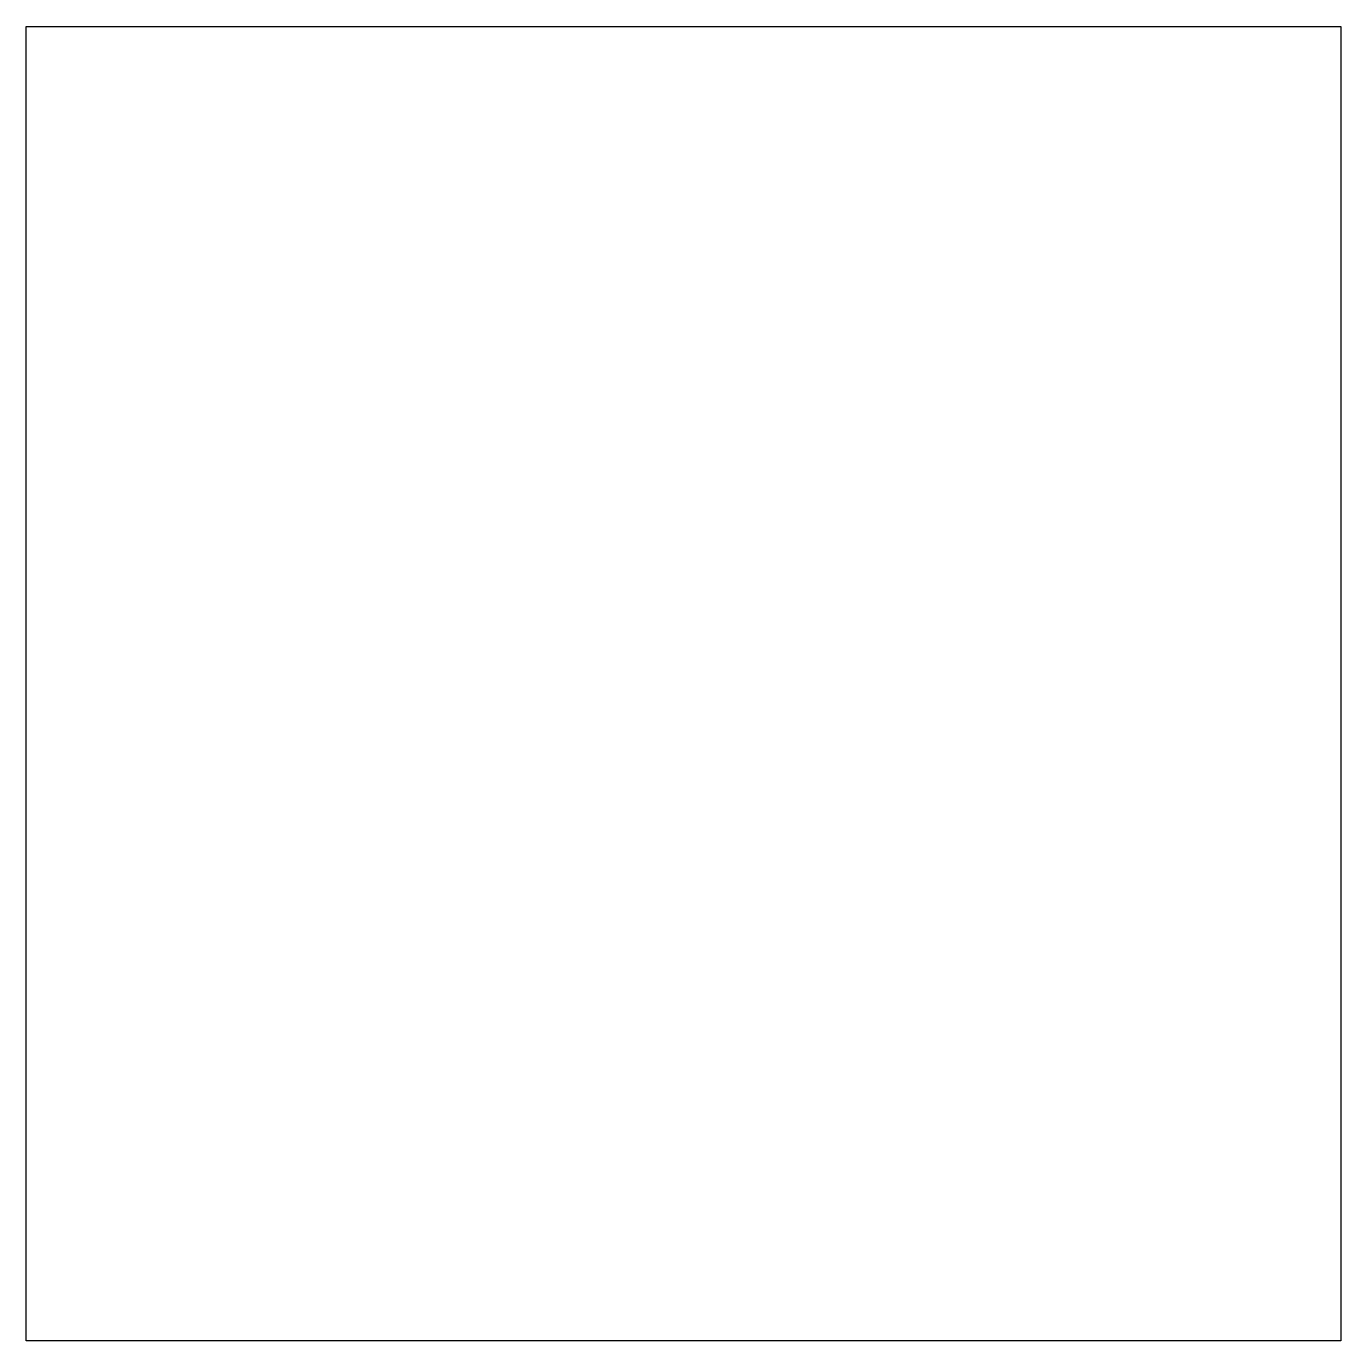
# Model space of a CAD drawing. Header units: millimetres. Extents: x 1617 to 2617, y 1165 to 2165.
import ezdxf

# ---------------------------------------------------------------- set-up
doc = ezdxf.new("R2010")
doc.units = ezdxf.units.MM
doc.layers.add('Quadrado', color=6, linetype='Continuous')

msp = doc.modelspace()

# ---------------------------------------------------------------- linework, layer by layer
at = {"layer": 'Quadrado'}
msp.add_lwpolyline([(1617.2, 2165), (2617.2, 2165), (2617.2, 1165), (1617.2, 1165), (1617.2, 2165)], dxfattribs=at)

doc.saveas('drawing.dxf')
